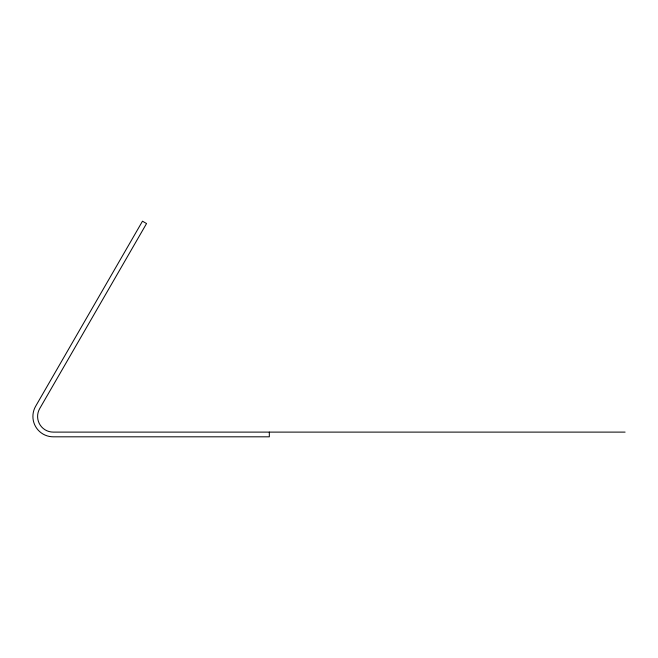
<?xml version="1.0" encoding="UTF-8"?>
<svg xmlns="http://www.w3.org/2000/svg" width="658" height="658" viewBox="0 0 658 658"><rect width="100%" height="100%" fill="white"/><g stroke="black" fill="none" stroke-linecap="round" stroke-linejoin="round"><path stroke-width="0.99" d="M625.1 432.109L53.257 432.109A15.66 15.66 0 0 1 39.694 408.618L146.553 223.539L142.482 221.187L35.631 406.274A20.357 20.357 0 0 0 53.257 436.813L269.319 436.813L269.319 432.109"/></g></svg>
